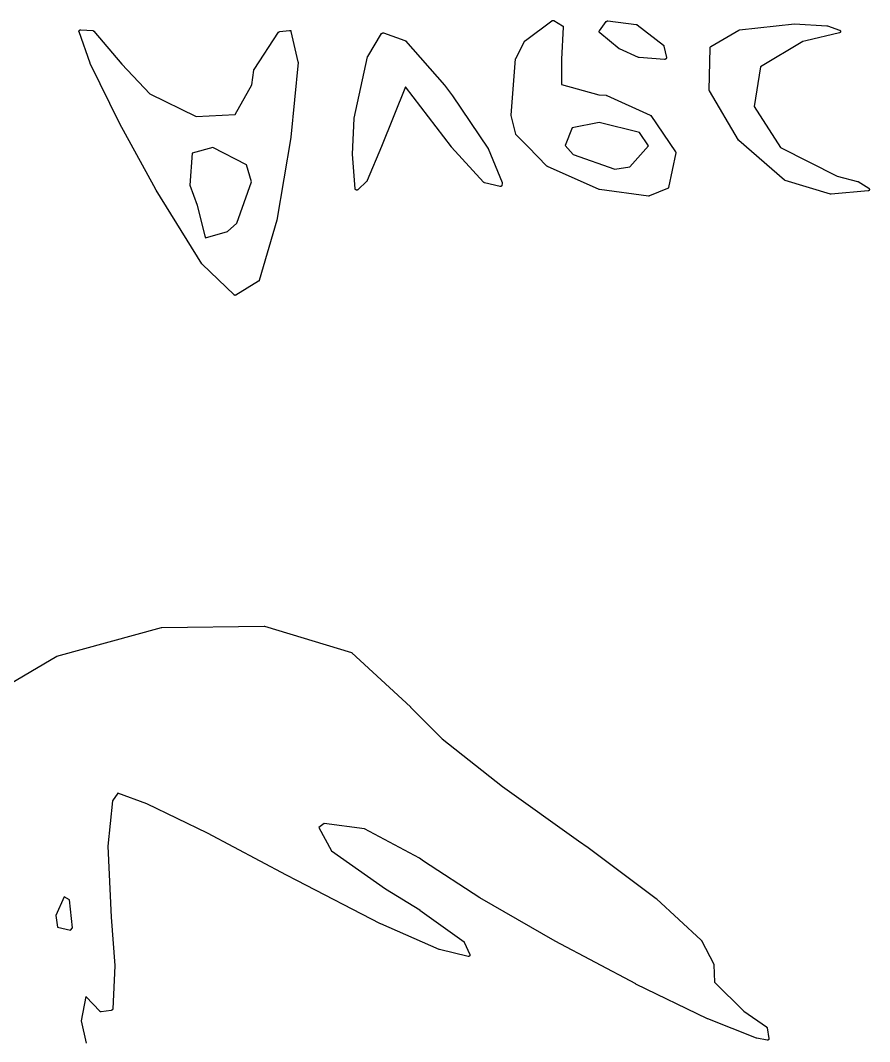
# Model space of a CAD drawing. Extents: x 133.5 to 163.5, y -124.9 to -84.2.
# Drawn here: x 141.949 to 144.845, y -87.862 to -84.379 of the extents above; entities that cross this region are included whole.
import ezdxf

# ---------------------------------------------------------------- set-up
doc = ezdxf.new("R2010")
doc.units = 0
doc.header["$MEASUREMENT"] = 0
doc.layers.add('BLACK', color=7, linetype='CONTINUOUS')

msp = doc.modelspace()

# ---------------------------------------------------------------- linework, layer by layer
at = {"layer": 'BLACK', "linetype": 'CONTINUOUS'}
for p, q in [((143.672, -84.447), (143.762, -84.3797)), ((143.762, -84.3796), (143.763, -84.3794)), ((143.762, -84.3797), (143.762, -84.3796)), ((143.762, -84.3797), (143.762, -84.3797)), ((143.762, -84.3797), (143.762, -84.3797)), ((143.763, -84.379), (143.764, -84.3788)), ((143.763, -84.3791), (143.763, -84.379)), ((143.763, -84.3792), (143.763, -84.3791)), ((143.763, -84.3791), (143.763, -84.3791)), ((143.763, -84.3794), (143.763, -84.3792)), ((143.764, -84.3788), (143.764, -84.3787)), ((143.764, -84.3787), (143.765, -84.3787)), ((143.764, -84.3788), (143.764, -84.3788)), ((143.764, -84.3788), (143.764, -84.3788)), ((143.765, -84.3787), (143.765, -84.3787)), ((143.765, -84.3787), (143.765, -84.3787)), ((143.765, -84.3787), (143.765, -84.3787)), ((143.765, -84.3787), (143.766, -84.3787)), ((143.766, -84.3787), (143.766, -84.3787)), ((143.766, -84.3787), (143.766, -84.3787)), ((143.766, -84.3787), (143.766, -84.3788)), ((143.766, -84.3788), (143.767, -84.3789)), ((143.767, -84.3789), (143.767, -84.379)), ((143.767, -84.379), (143.767, -84.379)), ((143.767, -84.379), (143.767, -84.3792)), ((143.767, -84.3792), (143.768, -84.3794)), ((143.768, -84.3794), (143.798, -84.3971)), ((143.8, -84.4017), (143.794, -84.5108)), ((143.798, -84.3971), (143.798, -84.3972)), ((143.798, -84.3972), (143.798, -84.3973)), ((143.798, -84.3973), (143.798, -84.3974)), ((143.798, -84.3974), (143.799, -84.3976)), ((143.799, -84.3976), (143.799, -84.3977)), ((143.799, -84.3977), (143.799, -84.3979)), ((143.799, -84.3979), (143.799, -84.3981)), ((143.799, -84.3981), (143.799, -84.3983)), ((143.799, -84.3983), (143.799, -84.3985)), ((143.799, -84.3985), (143.8, -84.3987)), ((143.8, -84.3987), (143.8, -84.3989)), ((143.8, -84.3989), (143.8, -84.3991)), ((143.8, -84.3991), (143.8, -84.3993)), ((143.8, -84.3993), (143.8, -84.3996)), ((143.8, -84.3996), (143.8, -84.3998)), ((143.8, -84.3998), (143.8, -84.4)), ((143.8, -84.4), (143.8, -84.4002)), ((143.8, -84.4002), (143.8, -84.4005)), ((143.8, -84.4005), (143.8, -84.4007)), ((143.8, -84.4007), (143.8, -84.401)), ((143.8, -84.401), (143.8, -84.4012)), ((143.8, -84.4012), (143.8, -84.4015)), ((143.8, -84.4015), (143.8, -84.4017)), ((143.924, -84.414), (143.947, -84.3824)), ((143.947, -84.3824), (143.948, -84.3822)), ((143.947, -84.3824), (143.947, -84.3824)), ((143.948, -84.3815), (143.949, -84.3813)), ((143.948, -84.3816), (143.948, -84.3815)), ((143.948, -84.3819), (143.948, -84.3816)), ((143.948, -84.3816), (143.948, -84.3816)), ((143.948, -84.3821), (143.948, -84.3819)), ((143.948, -84.3822), (143.948, -84.3821)), ((143.949, -84.3809), (143.95, -84.3808)), ((143.949, -84.381), (143.949, -84.3809)), ((143.949, -84.3811), (143.949, -84.381)), ((143.949, -84.3813), (143.949, -84.3811)), ((143.95, -84.3805), (143.951, -84.3804)), ((143.95, -84.3806), (143.95, -84.3805)), ((143.95, -84.3807), (143.95, -84.3806)), ((143.95, -84.3806), (143.95, -84.3806)), ((143.95, -84.3808), (143.95, -84.3807)), ((143.951, -84.3804), (143.951, -84.3804)), ((143.951, -84.3804), (143.951, -84.3804)), ((143.951, -84.3804), (143.951, -84.3804)), ((143.951, -84.3804), (143.952, -84.3804)), ((143.952, -84.3804), (143.952, -84.3804)), ((143.952, -84.3804), (144.049, -84.3922)), ((143.952, -84.3804), (143.952, -84.3804)), ((144.049, -84.3922), (144.049, -84.3922)), ((144.049, -84.3922), (144.05, -84.3923)), ((144.05, -84.3923), (144.05, -84.3924)), ((144.05, -84.3924), (144.05, -84.3924)), ((144.05, -84.3924), (144.05, -84.3924)), ((144.05, -84.3924), (144.05, -84.3926)), ((144.05, -84.3926), (144.051, -84.3927)), ((144.051, -84.3927), (144.051, -84.3928)), ((144.051, -84.3928), (144.051, -84.3929)), ((144.051, -84.3929), (144.051, -84.393)), ((144.051, -84.393), (144.052, -84.3932)), ((144.052, -84.3932), (144.142, -84.4634)), ((144.401, -84.4112), (144.589, -84.3902)), ((144.589, -84.3902), (144.589, -84.3902)), ((144.589, -84.3902), (144.589, -84.3902)), ((144.589, -84.3902), (144.589, -84.3902)), ((144.589, -84.3902), (144.699, -84.3972)), ((144.699, -84.3972), (144.7, -84.3972)), ((144.7, -84.3972), (144.7, -84.3972)), ((144.7, -84.3972), (144.7, -84.3972)), ((144.7, -84.3972), (144.7, -84.3973)), ((144.7, -84.3973), (144.701, -84.3973)), ((144.701, -84.3973), (144.701, -84.3974)), ((144.701, -84.3974), (144.701, -84.3974)), ((144.701, -84.3974), (144.743, -84.4117)), ((142.149, -84.4153), (142.15, -84.4144)), ((142.149, -84.4163), (142.149, -84.4153)), ((142.15, -84.4173), (142.149, -84.4163)), ((142.15, -84.4126), (142.151, -84.4119)), ((142.15, -84.4135), (142.15, -84.4126)), ((142.15, -84.4136), (142.15, -84.4135)), ((142.15, -84.4144), (142.15, -84.4136)), ((142.187, -84.5247), (142.15, -84.4173)), ((142.15, -84.4173), (142.15, -84.4173)), ((142.151, -84.4119), (142.152, -84.4114)), ((142.152, -84.4114), (142.153, -84.411)), ((142.153, -84.411), (142.154, -84.4107)), ((142.154, -84.4107), (142.155, -84.4107)), ((142.155, -84.4107), (142.196, -84.4135)), ((142.196, -84.4135), (142.196, -84.4135)), ((142.196, -84.4135), (142.196, -84.4135)), ((142.196, -84.4135), (142.196, -84.4135)), ((142.196, -84.4135), (142.197, -84.4135)), ((142.197, -84.4135), (142.197, -84.4136)), ((142.197, -84.4136), (142.197, -84.4136)), ((142.197, -84.4136), (142.197, -84.4136)), ((142.197, -84.4136), (142.198, -84.4138)), ((142.198, -84.4138), (142.198, -84.414)), ((142.198, -84.414), (142.198, -84.414)), ((142.198, -84.414), (142.198, -84.414)), ((142.198, -84.414), (142.198, -84.4142)), ((142.198, -84.4142), (142.199, -84.4145)), ((142.199, -84.4145), (142.199, -84.4145)), ((142.199, -84.4145), (142.199, -84.4145)), ((142.199, -84.4145), (142.199, -84.4149)), ((142.199, -84.4149), (142.2, -84.4152)), ((142.2, -84.4152), (142.2, -84.4152)), ((142.2, -84.4152), (142.2, -84.4152)), ((142.2, -84.4152), (142.295, -84.5285)), ((142.746, -84.5459), (142.83, -84.4192)), ((142.83, -84.4183), (142.831, -84.4182)), ((142.83, -84.4184), (142.83, -84.4183)), ((142.83, -84.4186), (142.83, -84.4184)), ((142.83, -84.4189), (142.83, -84.4186)), ((142.83, -84.419), (142.83, -84.4189)), ((142.83, -84.4191), (142.83, -84.419)), ((142.83, -84.4192), (142.83, -84.4191)), ((142.831, -84.4176), (142.832, -84.4175)), ((142.831, -84.4177), (142.831, -84.4176)), ((142.831, -84.4178), (142.831, -84.4177)), ((142.831, -84.418), (142.831, -84.4178)), ((142.831, -84.4182), (142.831, -84.418)), ((142.832, -84.4172), (142.833, -84.4171)), ((142.832, -84.4173), (142.832, -84.4172)), ((142.832, -84.4175), (142.832, -84.4173)), ((142.832, -84.4173), (142.832, -84.4173)), ((142.833, -84.417), (142.867, -84.4127)), ((142.833, -84.4171), (142.833, -84.417)), ((142.833, -84.417), (142.833, -84.417)), ((142.833, -84.417), (142.833, -84.417)), ((142.867, -84.4127), (142.867, -84.4127)), ((142.867, -84.4127), (142.867, -84.4127)), ((142.867, -84.4127), (142.868, -84.4127)), ((142.868, -84.4127), (142.868, -84.4127)), ((142.868, -84.4127), (142.868, -84.4127)), ((142.868, -84.4127), (142.868, -84.4127)), ((142.868, -84.4127), (142.869, -84.4127)), ((142.869, -84.4127), (142.869, -84.4128)), ((142.869, -84.4128), (142.869, -84.4128)), ((142.869, -84.4128), (142.869, -84.4129)), ((142.869, -84.4129), (142.869, -84.413)), ((142.869, -84.413), (142.87, -84.4131)), ((142.87, -84.4131), (142.87, -84.4132)), ((142.87, -84.4132), (142.87, -84.4133)), ((142.87, -84.4133), (142.87, -84.4134)), ((142.87, -84.4134), (142.871, -84.4136)), ((142.871, -84.4136), (142.871, -84.4137)), ((142.871, -84.4137), (142.871, -84.4139)), ((142.871, -84.4139), (142.871, -84.4141)), ((142.871, -84.4141), (142.871, -84.4142)), ((142.871, -84.4142), (142.871, -84.4144)), ((142.871, -84.4144), (142.872, -84.4146)), ((142.872, -84.4146), (142.872, -84.4148)), ((142.872, -84.4148), (142.872, -84.415)), ((142.872, -84.415), (142.872, -84.4152)), ((142.872, -84.4152), (142.872, -84.4154)), ((142.872, -84.4154), (142.872, -84.4156)), ((142.872, -84.4156), (142.872, -84.4159)), ((142.872, -84.4159), (142.872, -84.4161)), ((142.872, -84.4161), (142.872, -84.4163)), ((142.872, -84.4163), (142.872, -84.4166)), ((142.872, -84.4166), (142.895, -84.5201)), ((143.134, -84.5016), (143.181, -84.4238)), ((143.181, -84.4233), (143.182, -84.423)), ((143.181, -84.4237), (143.181, -84.4233)), ((143.181, -84.4238), (143.181, -84.4237)), ((143.182, -84.4223), (143.183, -84.4221)), ((143.182, -84.4224), (143.182, -84.4223)), ((143.182, -84.4223), (143.182, -84.4223)), ((143.182, -84.4226), (143.182, -84.4224)), ((143.182, -84.4229), (143.182, -84.4226)), ((143.182, -84.423), (143.182, -84.4229)), ((143.182, -84.423), (143.182, -84.423)), ((143.183, -84.4218), (143.184, -84.4217)), ((143.183, -84.4221), (143.183, -84.4218)), ((143.183, -84.4218), (143.183, -84.4218)), ((143.183, -84.4218), (143.183, -84.4218)), ((143.184, -84.4215), (143.185, -84.4214)), ((143.184, -84.4217), (143.184, -84.4215)), ((143.184, -84.4215), (143.184, -84.4215)), ((143.184, -84.4215), (143.184, -84.4215)), ((143.185, -84.4214), (143.185, -84.4214)), ((143.185, -84.4214), (143.185, -84.4214)), ((143.185, -84.4214), (143.185, -84.4214)), ((143.185, -84.4214), (143.186, -84.4214)), ((143.186, -84.4214), (143.186, -84.4214)), ((143.186, -84.4214), (143.186, -84.4214)), ((143.186, -84.4214), (143.186, -84.4214)), ((143.186, -84.4214), (143.186, -84.4215)), ((143.186, -84.4215), (143.187, -84.4216)), ((143.187, -84.4216), (143.26, -84.4473)), ((143.923, -84.4148), (143.924, -84.4147)), ((143.923, -84.4151), (143.923, -84.4148)), ((143.923, -84.4155), (143.923, -84.4151)), ((143.923, -84.4156), (143.923, -84.4155)), ((143.923, -84.4157), (143.923, -84.4156)), ((143.923, -84.4161), (143.923, -84.4157)), ((143.923, -84.4164), (143.923, -84.4161)), ((143.923, -84.4165), (143.923, -84.4164)), ((143.923, -84.4167), (143.923, -84.4165)), ((143.923, -84.417), (143.923, -84.4167)), ((143.923, -84.4174), (143.923, -84.417)), ((143.923, -84.4175), (143.923, -84.4174)), ((143.923, -84.4177), (143.923, -84.4175)), ((143.923, -84.418), (143.923, -84.4177)), ((143.923, -84.4183), (143.923, -84.418)), ((143.923, -84.4185), (143.923, -84.4183)), ((143.923, -84.4186), (143.923, -84.4185)), ((143.923, -84.4189), (143.923, -84.4186)), ((143.924, -84.4192), (143.923, -84.4189)), ((143.924, -84.4143), (143.924, -84.414)), ((143.924, -84.4146), (143.924, -84.4143)), ((143.924, -84.4147), (143.924, -84.4146)), ((143.924, -84.4194), (143.924, -84.4192)), ((143.924, -84.4195), (143.924, -84.4194)), ((143.924, -84.4198), (143.924, -84.4195)), ((143.924, -84.4201), (143.924, -84.4198)), ((143.924, -84.4202), (143.924, -84.4201)), ((143.924, -84.4203), (143.924, -84.4202)), ((143.925, -84.4205), (143.924, -84.4203)), ((143.925, -84.4208), (143.925, -84.4205)), ((143.991, -84.4752), (143.925, -84.4208)), ((143.925, -84.4208), (143.925, -84.4208)), ((144.304, -84.4678), (144.399, -84.4119)), ((144.399, -84.4116), (144.4, -84.4114)), ((144.399, -84.4118), (144.399, -84.4116)), ((144.399, -84.4119), (144.399, -84.4118)), ((144.399, -84.4118), (144.399, -84.4118)), ((144.399, -84.4118), (144.399, -84.4118)), ((144.4, -84.4113), (144.401, -84.4112)), ((144.4, -84.4114), (144.4, -84.4113)), ((144.4, -84.4114), (144.4, -84.4114)), ((144.4, -84.4114), (144.4, -84.4114)), ((144.401, -84.4112), (144.401, -84.4112)), ((144.401, -84.4112), (144.401, -84.4112)), ((144.742, -84.4213), (144.628, -84.4483)), ((144.743, -84.4211), (144.742, -84.4213)), ((144.742, -84.4213), (144.742, -84.4213)), ((144.742, -84.4213), (144.742, -84.4213)), ((144.743, -84.4117), (144.743, -84.4117)), ((144.743, -84.4117), (144.743, -84.4117)), ((144.743, -84.4117), (144.743, -84.4118)), ((144.743, -84.4118), (144.743, -84.412)), ((144.743, -84.412), (144.744, -84.4121)), ((144.744, -84.4207), (144.743, -84.4209)), ((144.743, -84.4209), (144.743, -84.4209)), ((144.743, -84.4209), (144.743, -84.421)), ((144.743, -84.421), (144.743, -84.4211)), ((144.744, -84.4121), (144.744, -84.4122)), ((144.744, -84.4122), (144.744, -84.4122)), ((144.744, -84.4122), (144.744, -84.4125)), ((144.744, -84.4125), (144.745, -84.4127)), ((144.745, -84.4198), (144.744, -84.4201)), ((144.744, -84.4201), (144.744, -84.4204)), ((144.744, -84.4204), (144.744, -84.4204)), ((144.744, -84.4204), (144.744, -84.4205)), ((144.744, -84.4205), (144.744, -84.4207)), ((144.745, -84.4127), (144.745, -84.4128)), ((144.745, -84.4128), (144.745, -84.4128)), ((144.745, -84.4128), (144.745, -84.4131)), ((144.745, -84.4131), (144.745, -84.4134)), ((144.745, -84.4134), (144.745, -84.4135)), ((144.745, -84.4135), (144.745, -84.4135)), ((144.745, -84.4135), (144.745, -84.4139)), ((144.745, -84.4139), (144.746, -84.4143)), ((144.746, -84.4186), (144.745, -84.419)), ((144.745, -84.419), (144.745, -84.419)), ((144.745, -84.419), (144.745, -84.4191)), ((144.745, -84.4191), (144.745, -84.4194)), ((144.745, -84.4194), (144.745, -84.4197)), ((144.745, -84.4197), (144.745, -84.4198)), ((144.745, -84.4198), (144.745, -84.4198)), ((144.746, -84.4143), (144.746, -84.4143)), ((144.746, -84.4143), (144.746, -84.4144)), ((144.746, -84.4144), (144.746, -84.4148)), ((144.746, -84.4148), (144.746, -84.4152)), ((144.746, -84.4152), (144.746, -84.4153)), ((144.746, -84.4153), (144.746, -84.4153)), ((144.746, -84.4153), (144.746, -84.4157)), ((144.746, -84.4157), (144.746, -84.4161)), ((144.746, -84.4161), (144.746, -84.4162)), ((144.746, -84.4162), (144.746, -84.4163)), ((144.746, -84.4163), (144.746, -84.4167)), ((144.746, -84.4167), (144.746, -84.4171)), ((144.746, -84.4171), (144.746, -84.4172)), ((144.746, -84.4172), (144.746, -84.4173)), ((144.746, -84.4173), (144.746, -84.4177)), ((144.746, -84.4177), (144.746, -84.4181)), ((144.746, -84.4181), (144.746, -84.4181)), ((144.746, -84.4181), (144.746, -84.4182)), ((144.746, -84.4182), (144.746, -84.4186)), ((143.26, -84.4473), (143.26, -84.4474)), ((143.26, -84.4474), (143.261, -84.4475)), ((143.261, -84.4475), (143.261, -84.4476)), ((143.261, -84.4476), (143.261, -84.4477)), ((143.261, -84.4477), (143.261, -84.4478)), ((143.261, -84.4478), (143.261, -84.448)), ((143.261, -84.448), (143.262, -84.4481)), ((143.262, -84.4481), (143.262, -84.4482)), ((143.262, -84.4482), (143.262, -84.4484)), ((143.262, -84.4484), (143.262, -84.4486)), ((143.262, -84.4486), (143.262, -84.4488)), ((143.262, -84.4488), (143.395, -84.5998)), ((143.639, -84.5083), (143.67, -84.4486)), ((143.67, -84.4486), (143.671, -84.4486)), ((143.671, -84.4474), (143.672, -84.4471)), ((143.671, -84.4476), (143.671, -84.4474)), ((143.671, -84.4477), (143.671, -84.4476)), ((143.671, -84.4478), (143.671, -84.4477)), ((143.671, -84.4481), (143.671, -84.4478)), ((143.671, -84.4484), (143.671, -84.4481)), ((143.671, -84.4485), (143.671, -84.4484)), ((143.671, -84.4486), (143.671, -84.4485)), ((143.672, -84.4471), (143.672, -84.447)), ((143.672, -84.447), (143.672, -84.447)), ((143.991, -84.4753), (143.991, -84.4752)), ((143.992, -84.4755), (143.991, -84.4753)), ((143.991, -84.4753), (143.991, -84.4753)), ((143.992, -84.4757), (143.992, -84.4755)), ((143.992, -84.4758), (143.992, -84.4757)), ((143.992, -84.4759), (143.992, -84.4758)), ((143.992, -84.4758), (143.992, -84.4758)), ((144.057, -84.5052), (143.992, -84.4759)), ((144.142, -84.4634), (144.142, -84.4635)), ((144.142, -84.4635), (144.142, -84.4637)), ((144.142, -84.4637), (144.143, -84.4638)), ((144.143, -84.4638), (144.143, -84.464)), ((144.143, -84.464), (144.143, -84.4641)), ((144.143, -84.4641), (144.143, -84.4644)), ((144.143, -84.4644), (144.143, -84.4646)), ((144.143, -84.4646), (144.143, -84.4648)), ((144.143, -84.4648), (144.143, -84.4649)), ((144.143, -84.4649), (144.144, -84.4652)), ((144.144, -84.4652), (144.144, -84.4655)), ((144.144, -84.4655), (144.144, -84.4656)), ((144.144, -84.4656), (144.144, -84.4658)), ((144.144, -84.4658), (144.144, -84.4661)), ((144.144, -84.4661), (144.144, -84.4664)), ((144.144, -84.4664), (144.152, -84.5056)), ((144.298, -84.6162), (144.302, -84.4719)), ((144.302, -84.4695), (144.303, -84.4691)), ((144.302, -84.4699), (144.302, -84.4695)), ((144.302, -84.47), (144.302, -84.4699)), ((144.302, -84.4699), (144.302, -84.4699)), ((144.302, -84.4704), (144.302, -84.47)), ((144.302, -84.4708), (144.302, -84.4704)), ((144.302, -84.4709), (144.302, -84.4708)), ((144.302, -84.4708), (144.302, -84.4708)), ((144.302, -84.4714), (144.302, -84.4709)), ((144.302, -84.4718), (144.302, -84.4714)), ((144.302, -84.4719), (144.302, -84.4718)), ((144.302, -84.4718), (144.302, -84.4718)), ((144.302, -84.4719), (144.302, -84.4719)), ((144.303, -84.4683), (144.304, -84.4681)), ((144.303, -84.4684), (144.303, -84.4683)), ((144.303, -84.4687), (144.303, -84.4684)), ((144.303, -84.4684), (144.303, -84.4684)), ((144.303, -84.469), (144.303, -84.4687)), ((144.303, -84.4691), (144.303, -84.469)), ((144.303, -84.4691), (144.303, -84.4691)), ((144.304, -84.4681), (144.304, -84.4678)), ((144.304, -84.4678), (144.304, -84.4678)), ((144.304, -84.4678), (144.304, -84.4678)), ((144.618, -84.4502), (144.473, -84.5369)), ((144.628, -84.4483), (144.618, -84.4502)), ((144.628, -84.4483), (144.628, -84.4483)), ((144.628, -84.4483), (144.628, -84.4483)), ((144.628, -84.4483), (144.628, -84.4483)), ((143.088, -84.7127), (143.133, -84.5031)), ((143.133, -84.5018), (143.134, -84.5016)), ((143.133, -84.5021), (143.133, -84.5018)), ((143.133, -84.5023), (143.133, -84.5021)), ((143.133, -84.5025), (143.133, -84.5023)), ((143.133, -84.5027), (143.133, -84.5025)), ((143.133, -84.5031), (143.133, -84.5027)), ((143.133, -84.5031), (143.133, -84.5031)), ((143.623, -84.7014), (143.638, -84.5103)), ((143.638, -84.5102), (143.639, -84.5092)), ((143.638, -84.5103), (143.638, -84.5102)), ((143.639, -84.5092), (143.639, -84.5083)), ((143.639, -84.5083), (143.639, -84.5083)), ((143.794, -84.5108), (143.795, -84.5974)), ((144.058, -84.5053), (144.057, -84.5052)), ((144.058, -84.5054), (144.058, -84.5053)), ((144.058, -84.5055), (144.058, -84.5054)), ((144.059, -84.5056), (144.058, -84.5055)), ((144.058, -84.5055), (144.058, -84.5055)), ((144.146, -84.5115), (144.059, -84.5056)), ((144.059, -84.5056), (144.059, -84.5056)), ((144.059, -84.5056), (144.059, -84.5056)), ((144.147, -84.5115), (144.146, -84.5115)), ((144.148, -84.5115), (144.147, -84.5115)), ((144.147, -84.5115), (144.147, -84.5115)), ((144.147, -84.5115), (144.147, -84.5116)), ((144.147, -84.5116), (144.147, -84.5115)), ((144.149, -84.5112), (144.148, -84.5113)), ((144.148, -84.5113), (144.148, -84.5114)), ((144.148, -84.5114), (144.148, -84.5115)), ((144.148, -84.5115), (144.148, -84.5115)), ((144.15, -84.5107), (144.149, -84.5108)), ((144.149, -84.5108), (144.149, -84.5109)), ((144.149, -84.5109), (144.149, -84.511)), ((144.149, -84.511), (144.149, -84.5112)), ((144.149, -84.5112), (144.149, -84.5112)), ((144.151, -84.5099), (144.15, -84.5101)), ((144.15, -84.5101), (144.15, -84.5102)), ((144.15, -84.5102), (144.15, -84.5103)), ((144.15, -84.5103), (144.15, -84.5105)), ((144.15, -84.5105), (144.15, -84.5107)), ((144.152, -84.5079), (144.151, -84.5082)), ((144.151, -84.5082), (144.151, -84.5085)), ((144.151, -84.5085), (144.151, -84.5087)), ((144.151, -84.5087), (144.151, -84.5088)), ((144.151, -84.5088), (144.151, -84.5091)), ((144.151, -84.5091), (144.151, -84.5094)), ((144.151, -84.5094), (144.151, -84.5095)), ((144.151, -84.5095), (144.151, -84.5096)), ((144.151, -84.5096), (144.151, -84.5099)), ((144.152, -84.5056), (144.152, -84.5057)), ((144.152, -84.5057), (144.152, -84.5058)), ((144.152, -84.5058), (144.152, -84.506)), ((144.152, -84.506), (144.152, -84.5063)), ((144.152, -84.5063), (144.152, -84.5066)), ((144.152, -84.5066), (144.152, -84.5068)), ((144.152, -84.5068), (144.152, -84.5069)), ((144.152, -84.5069), (144.152, -84.5073)), ((144.152, -84.5073), (144.152, -84.5076)), ((144.152, -84.5076), (144.152, -84.5077)), ((144.152, -84.5077), (144.152, -84.5079)), ((142.187, -84.525), (142.187, -84.5247)), ((142.187, -84.5252), (142.187, -84.525)), ((142.187, -84.5253), (142.187, -84.5252)), ((142.288, -84.731), (142.187, -84.5253)), ((142.295, -84.5285), (142.391, -84.6286)), ((142.738, -84.5987), (142.745, -84.5479)), ((142.745, -84.5464), (142.746, -84.546)), ((142.745, -84.5467), (142.745, -84.5464)), ((142.745, -84.5468), (142.745, -84.5467)), ((142.745, -84.5469), (142.745, -84.5468)), ((142.745, -84.5473), (142.745, -84.5469)), ((142.745, -84.5477), (142.745, -84.5473)), ((142.745, -84.5478), (142.745, -84.5477)), ((142.745, -84.5479), (142.745, -84.5478)), ((142.745, -84.5479), (142.745, -84.5479)), ((142.746, -84.546), (142.746, -84.5459)), ((142.746, -84.546), (142.746, -84.546)), ((142.896, -84.5217), (142.871, -84.7773)), ((142.895, -84.5201), (142.895, -84.5202)), ((142.895, -84.5202), (142.895, -84.5204)), ((142.895, -84.5204), (142.896, -84.5207)), ((142.896, -84.5207), (142.896, -84.5209)), ((142.896, -84.5209), (142.896, -84.5211)), ((142.896, -84.5211), (142.896, -84.5214)), ((142.896, -84.5214), (142.896, -84.5217)), ((144.473, -84.5369), (144.451, -84.6719)), ((142.682, -84.6992), (142.738, -84.5987)), ((143.262, -84.6058), (143.181, -84.8091)), ((143.419, -84.8103), (143.262, -84.6058)), ((143.395, -84.5998), (143.395, -84.5998)), ((143.395, -84.5998), (143.395, -84.5999)), ((143.395, -84.5999), (143.395, -84.6)), ((143.395, -84.6), (143.423, -84.6357)), ((143.795, -84.5974), (143.922, -84.6327)), ((144.298, -84.6166), (144.298, -84.6162)), ((144.298, -84.617), (144.298, -84.6166)), ((144.298, -84.6171), (144.298, -84.617)), ((144.298, -84.6172), (144.298, -84.6171)), ((144.298, -84.6176), (144.298, -84.6172)), ((144.299, -84.6179), (144.298, -84.6176)), ((144.299, -84.618), (144.299, -84.6179)), ((144.299, -84.6181), (144.299, -84.618)), ((144.299, -84.6185), (144.299, -84.6181)), ((144.299, -84.6188), (144.299, -84.6185)), ((144.299, -84.6189), (144.299, -84.6188)), ((144.398, -84.7869), (144.299, -84.6189)), ((142.391, -84.6286), (142.549, -84.707)), ((143.423, -84.6357), (143.423, -84.6358)), ((143.423, -84.6358), (143.423, -84.6359)), ((143.423, -84.6359), (143.423, -84.636)), ((143.423, -84.636), (143.543, -84.8145)), ((143.922, -84.6327), (143.947, -84.6341)), ((143.947, -84.6341), (143.947, -84.6341)), ((143.947, -84.6341), (143.947, -84.6342)), ((143.947, -84.6342), (143.948, -84.6342)), ((143.948, -84.6342), (143.948, -84.6342)), ((143.948, -84.6342), (143.948, -84.6342)), ((143.948, -84.6342), (143.948, -84.6344)), ((143.948, -84.6344), (143.949, -84.6345)), ((143.949, -84.6345), (144.097, -84.7016)), ((144.451, -84.6719), (144.541, -84.8119)), ((142.549, -84.707), (142.682, -84.6992)), ((143.082, -84.8348), (143.088, -84.7135)), ((143.088, -84.713), (143.088, -84.7127)), ((143.088, -84.7134), (143.088, -84.713)), ((143.088, -84.7135), (143.088, -84.7134)), ((143.623, -84.7017), (143.623, -84.7014)), ((143.623, -84.702), (143.623, -84.7017)), ((143.623, -84.7022), (143.623, -84.702)), ((143.623, -84.7024), (143.623, -84.7022)), ((143.623, -84.7027), (143.623, -84.7024)), ((143.623, -84.703), (143.623, -84.7027)), ((143.639, -84.7666), (143.623, -84.703)), ((143.623, -84.703), (143.623, -84.703)), ((144.097, -84.7016), (144.097, -84.7016)), ((144.097, -84.7016), (144.097, -84.7018)), ((144.097, -84.7018), (144.097, -84.702)), ((144.097, -84.702), (144.097, -84.7021)), ((144.097, -84.7021), (144.097, -84.7021)), ((144.097, -84.7021), (144.098, -84.7024)), ((144.098, -84.7024), (144.098, -84.7026)), ((144.098, -84.7026), (144.098, -84.7027)), ((144.098, -84.7027), (144.098, -84.7028)), ((144.098, -84.7028), (144.098, -84.7031)), ((144.098, -84.7031), (144.099, -84.7033)), ((144.099, -84.7033), (144.183, -84.8268)), ((142.288, -84.7311), (142.288, -84.731)), ((142.288, -84.7312), (142.288, -84.7311)), ((142.404, -84.9433), (142.288, -84.7312)), ((142.288, -84.7312), (142.288, -84.7312)), ((143.831, -84.7448), (143.807, -84.8059)), ((143.923, -84.7274), (143.831, -84.7448)), ((144.06, -84.7613), (143.923, -84.7274)), ((142.871, -84.7776), (142.824, -85.0599)), ((142.871, -84.7773), (142.871, -84.7773)), ((142.871, -84.7773), (142.871, -84.7775)), ((142.871, -84.7775), (142.871, -84.7776)), ((143.639, -84.7669), (143.639, -84.7666)), ((143.639, -84.7672), (143.639, -84.7669)), ((143.639, -84.7674), (143.639, -84.7672)), ((143.639, -84.7675), (143.639, -84.7674)), ((143.639, -84.7678), (143.639, -84.7675)), ((143.639, -84.7681), (143.639, -84.7678)), ((143.64, -84.7682), (143.639, -84.7681)), ((143.64, -84.7684), (143.64, -84.7682)), ((143.64, -84.7686), (143.64, -84.7684)), ((143.64, -84.7689), (143.64, -84.7686)), ((143.681, -84.8105), (143.64, -84.7689)), ((143.64, -84.7689), (143.64, -84.7689)), ((144.091, -84.8066), (144.06, -84.7613)), ((144.398, -84.7872), (144.398, -84.7869)), ((144.399, -84.7874), (144.398, -84.7872)), ((144.399, -84.7876), (144.399, -84.7874)), ((144.399, -84.7877), (144.399, -84.7876)), ((144.399, -84.7879), (144.399, -84.7877)), ((144.399, -84.7881), (144.399, -84.7879)), ((144.399, -84.7882), (144.399, -84.7881)), ((144.555, -84.9235), (144.399, -84.7882)), ((142.606, -84.8123), (142.535, -84.8316)), ((142.72, -84.8719), (142.606, -84.8123)), ((143.181, -84.8092), (143.132, -84.9252)), ((143.181, -84.8091), (143.181, -84.8092)), ((143.181, -84.8092), (143.181, -84.8092)), ((143.181, -84.8092), (143.181, -84.8092)), ((143.419, -84.8104), (143.419, -84.8103)), ((143.419, -84.8106), (143.419, -84.8104)), ((143.529, -84.931), (143.419, -84.8106)), ((143.419, -84.8106), (143.419, -84.8106)), ((143.543, -84.8145), (143.543, -84.8146)), ((143.543, -84.8146), (143.544, -84.815)), ((143.544, -84.815), (143.544, -84.8154)), ((143.544, -84.8154), (143.592, -84.9321)), ((143.745, -84.8758), (143.681, -84.8105)), ((143.681, -84.8105), (143.681, -84.8105)), ((143.807, -84.8059), (143.834, -84.8358)), ((144.027, -84.8783), (144.091, -84.8066)), ((144.183, -84.8268), (144.183, -84.8268)), ((144.183, -84.8268), (144.183, -84.8268)), ((144.183, -84.8268), (144.183, -84.8269)), ((144.183, -84.8269), (144.183, -84.8272)), ((144.183, -84.8272), (144.184, -84.8277)), ((144.184, -84.8277), (144.184, -84.8277)), ((144.184, -84.8277), (144.184, -84.8277)), ((144.184, -84.8277), (144.184, -84.8282)), ((144.541, -84.8119), (144.734, -84.9097)), ((142.535, -84.8316), (142.527, -84.9402)), ((143.082, -84.8351), (143.082, -84.8348)), ((143.082, -84.8354), (143.082, -84.8351)), ((143.082, -84.8355), (143.082, -84.8354)), ((143.091, -84.9532), (143.082, -84.8355)), ((143.834, -84.8358), (143.976, -84.8865)), ((144.184, -84.8306), (144.159, -84.9489)), ((144.184, -84.8282), (144.184, -84.8286)), ((144.184, -84.8286), (144.184, -84.8286)), ((144.184, -84.8286), (144.184, -84.8287)), ((144.184, -84.8287), (144.184, -84.8291)), ((144.184, -84.8291), (144.184, -84.8296)), ((144.184, -84.8296), (144.184, -84.8296)), ((144.184, -84.8296), (144.184, -84.8296)), ((144.184, -84.8296), (144.184, -84.8301)), ((144.184, -84.8301), (144.184, -84.8306)), ((144.184, -84.8306), (144.184, -84.8306)), ((144.184, -84.8306), (144.184, -84.8306)), ((142.737, -84.9289), (142.72, -84.8719)), ((143.745, -84.8761), (143.745, -84.8758)), ((143.746, -84.8764), (143.745, -84.8761)), ((143.746, -84.8766), (143.746, -84.8764)), ((143.746, -84.8764), (143.746, -84.8764)), ((143.746, -84.8764), (143.746, -84.8764)), ((143.746, -84.8769), (143.746, -84.8766)), ((143.747, -84.8769), (143.746, -84.8769)), ((143.923, -84.9555), (143.747, -84.8769)), ((143.976, -84.8865), (144.027, -84.8783)), ((142.687, -85.0703), (142.737, -84.9289)), ((143.131, -84.927), (143.1, -84.9565)), ((143.132, -84.9266), (143.131, -84.9269)), ((143.131, -84.9269), (143.131, -84.9269)), ((143.131, -84.9269), (143.131, -84.927)), ((143.132, -84.9252), (143.132, -84.9253)), ((143.132, -84.9253), (143.132, -84.9254)), ((143.132, -84.9254), (143.132, -84.9254)), ((143.132, -84.9254), (143.132, -84.9258)), ((143.132, -84.9258), (143.132, -84.9262)), ((143.132, -84.9262), (143.132, -84.9262)), ((143.132, -84.9262), (143.132, -84.9262)), ((143.132, -84.9262), (143.132, -84.9266)), ((143.53, -84.9313), (143.529, -84.931)), ((143.53, -84.9316), (143.53, -84.9313)), ((143.53, -84.9317), (143.53, -84.9316)), ((143.53, -84.9316), (143.53, -84.9316)), ((143.531, -84.9319), (143.53, -84.9317)), ((143.531, -84.9321), (143.531, -84.9319)), ((143.531, -84.9322), (143.531, -84.9321)), ((143.531, -84.9321), (143.531, -84.9321)), ((143.531, -84.9323), (143.531, -84.9322)), ((143.532, -84.9325), (143.531, -84.9323)), ((143.585, -84.9457), (143.532, -84.9325)), ((143.532, -84.9325), (143.532, -84.9325)), ((143.592, -84.9321), (143.592, -84.9322)), ((143.592, -84.9322), (143.592, -84.9324)), ((143.592, -84.9324), (143.592, -84.9327)), ((144.555, -84.9237), (144.555, -84.9235)), ((144.555, -84.9235), (144.555, -84.9235)), ((144.555, -84.9235), (144.555, -84.9235)), ((144.556, -84.924), (144.555, -84.9237)), ((144.556, -84.9241), (144.556, -84.924)), ((144.556, -84.924), (144.556, -84.924)), ((144.556, -84.9242), (144.556, -84.9241)), ((144.556, -84.9244), (144.556, -84.9242)), ((144.557, -84.9245), (144.556, -84.9244)), ((144.556, -84.9244), (144.556, -84.9244)), ((144.556, -84.9244), (144.556, -84.9244)), ((144.712, -84.9713), (144.557, -84.9245)), ((144.734, -84.9097), (144.804, -84.928)), ((144.804, -84.928), (144.804, -84.928)), ((144.804, -84.928), (144.805, -84.9281)), ((144.805, -84.9281), (144.805, -84.9281)), ((144.805, -84.9281), (144.805, -84.9282)), ((144.805, -84.9282), (144.805, -84.9284)), ((144.805, -84.9284), (144.805, -84.9285)), ((144.805, -84.9285), (144.806, -84.9286)), ((144.806, -84.9286), (144.842, -84.9509)), ((142.412, -84.9575), (142.404, -84.9433)), ((142.404, -84.9433), (142.404, -84.9433)), ((142.404, -84.9433), (142.404, -84.9433)), ((142.412, -84.9576), (142.412, -84.9575)), ((142.412, -84.9577), (142.412, -84.9576)), ((142.568, -85.2092), (142.412, -84.9577)), ((142.412, -84.9577), (142.412, -84.9577)), ((142.527, -84.9402), (142.552, -85.0092)), ((143.091, -84.9534), (143.091, -84.9532)), ((143.091, -84.9536), (143.091, -84.9534)), ((143.091, -84.9539), (143.091, -84.9536)), ((143.091, -84.9542), (143.091, -84.9539)), ((143.091, -84.9544), (143.091, -84.9542)), ((143.091, -84.9545), (143.091, -84.9544)), ((143.092, -84.9548), (143.091, -84.9545)), ((143.092, -84.9551), (143.092, -84.9548)), ((143.092, -84.9553), (143.092, -84.9551)), ((143.092, -84.9554), (143.092, -84.9553)), ((143.092, -84.9557), (143.092, -84.9554)), ((143.092, -84.9559), (143.092, -84.9557)), ((143.092, -84.9561), (143.092, -84.9559)), ((143.092, -84.9562), (143.092, -84.9561)), ((143.093, -84.9564), (143.092, -84.9562)), ((143.093, -84.9566), (143.093, -84.9564)), ((143.093, -84.9567), (143.093, -84.9566)), ((143.093, -84.9569), (143.093, -84.9567)), ((143.093, -84.957), (143.093, -84.9569)), ((143.094, -84.9572), (143.093, -84.957)), ((143.094, -84.9573), (143.094, -84.9572)), ((143.094, -84.9574), (143.094, -84.9573)), ((143.094, -84.9575), (143.094, -84.9574)), ((143.095, -84.9576), (143.094, -84.9575)), ((143.095, -84.9577), (143.095, -84.9576)), ((143.095, -84.9576), (143.095, -84.9576)), ((143.096, -84.9578), (143.095, -84.9577)), ((143.095, -84.9577), (143.095, -84.9577)), ((143.097, -84.9578), (143.096, -84.9578)), ((143.096, -84.9578), (143.096, -84.9578)), ((143.096, -84.9578), (143.096, -84.9578)), ((143.096, -84.9578), (143.096, -84.9578)), ((143.098, -84.9576), (143.097, -84.9577)), ((143.097, -84.9577), (143.097, -84.9578)), ((143.097, -84.9578), (143.097, -84.9578)), ((143.097, -84.9578), (143.097, -84.9578)), ((143.099, -84.9572), (143.098, -84.9573)), ((143.098, -84.9573), (143.098, -84.9574)), ((143.098, -84.9574), (143.098, -84.9575)), ((143.098, -84.9575), (143.098, -84.9576)), ((143.098, -84.9576), (143.098, -84.9576)), ((143.1, -84.9565), (143.099, -84.9566)), ((143.099, -84.9566), (143.099, -84.9568)), ((143.099, -84.9568), (143.099, -84.9569)), ((143.099, -84.9569), (143.099, -84.9571)), ((143.099, -84.9571), (143.099, -84.9572)), ((143.1, -84.9565), (143.1, -84.9565)), ((143.585, -84.9458), (143.585, -84.9457)), ((143.586, -84.9458), (143.585, -84.9458)), ((143.587, -84.9459), (143.586, -84.9458)), ((143.586, -84.9458), (143.586, -84.9459)), ((143.586, -84.9459), (143.586, -84.9458)), ((143.586, -84.9458), (143.586, -84.9458)), ((143.588, -84.9457), (143.587, -84.9457)), ((143.587, -84.9457), (143.587, -84.9458)), ((143.587, -84.9458), (143.587, -84.9458)), ((143.587, -84.9458), (143.587, -84.9459)), ((143.589, -84.9452), (143.588, -84.9453)), ((143.588, -84.9453), (143.588, -84.9455)), ((143.588, -84.9455), (143.588, -84.9456)), ((143.588, -84.9456), (143.588, -84.9456)), ((143.588, -84.9456), (143.588, -84.9457)), ((143.59, -84.9446), (143.589, -84.9447)), ((143.589, -84.9447), (143.589, -84.9448)), ((143.589, -84.9448), (143.589, -84.945)), ((143.589, -84.945), (143.589, -84.9452)), ((143.589, -84.9452), (143.589, -84.9452)), ((143.591, -84.9434), (143.59, -84.9436)), ((143.59, -84.9436), (143.59, -84.9439)), ((143.59, -84.9439), (143.59, -84.944)), ((143.59, -84.944), (143.59, -84.9442)), ((143.59, -84.9442), (143.59, -84.9444)), ((143.59, -84.9444), (143.59, -84.9446)), ((143.592, -84.9346), (143.591, -84.9415)), ((143.591, -84.9415), (143.591, -84.9415)), ((143.591, -84.9415), (143.591, -84.9418)), ((143.591, -84.9418), (143.591, -84.9421)), ((143.591, -84.9421), (143.591, -84.9423)), ((143.591, -84.9423), (143.591, -84.9425)), ((143.591, -84.9425), (143.591, -84.9428)), ((143.591, -84.9428), (143.591, -84.943)), ((143.591, -84.943), (143.591, -84.9432)), ((143.591, -84.9432), (143.591, -84.9434)), ((143.592, -84.9327), (143.592, -84.9329)), ((143.592, -84.9329), (143.592, -84.9331)), ((143.592, -84.9331), (143.592, -84.9334)), ((143.592, -84.9334), (143.592, -84.9336)), ((143.592, -84.9336), (143.592, -84.9338)), ((143.592, -84.9338), (143.592, -84.9341)), ((143.592, -84.9341), (143.592, -84.9343)), ((143.592, -84.9343), (143.592, -84.9346)), ((143.923, -84.9556), (143.923, -84.9555)), ((143.923, -84.9557), (143.923, -84.9556)), ((143.924, -84.9558), (143.923, -84.9557)), ((143.923, -84.9557), (143.923, -84.9557)), ((143.924, -84.9559), (143.924, -84.9558)), ((144.091, -84.9778), (143.924, -84.9559)), ((143.924, -84.9559), (143.924, -84.9559)), ((143.924, -84.9559), (143.924, -84.9559)), ((144.156, -84.9525), (144.094, -84.9775)), ((144.157, -84.952), (144.156, -84.9522)), ((144.156, -84.9522), (144.156, -84.9525)), ((144.156, -84.9525), (144.156, -84.9525)), ((144.156, -84.9525), (144.156, -84.9525)), ((144.158, -84.9514), (144.157, -84.9517)), ((144.157, -84.9517), (144.157, -84.952)), ((144.157, -84.952), (144.157, -84.952)), ((144.157, -84.952), (144.157, -84.952)), ((144.159, -84.9498), (144.158, -84.9502)), ((144.158, -84.9502), (144.158, -84.9506)), ((144.158, -84.9506), (144.158, -84.9507)), ((144.158, -84.9507), (144.158, -84.9507)), ((144.158, -84.9507), (144.158, -84.9511)), ((144.158, -84.9511), (144.158, -84.9514)), ((144.158, -84.9514), (144.158, -84.9514)), ((144.158, -84.9514), (144.158, -84.9514)), ((144.159, -84.9489), (144.159, -84.9489)), ((144.159, -84.9489), (144.159, -84.9494)), ((144.159, -84.9494), (144.159, -84.9498)), ((144.159, -84.9498), (144.159, -84.9498)), ((144.159, -84.9498), (144.159, -84.9498)), ((144.84, -84.9602), (144.714, -84.9715)), ((144.841, -84.9601), (144.84, -84.9602)), ((144.842, -84.9599), (144.841, -84.96)), ((144.841, -84.96), (144.841, -84.96)), ((144.841, -84.96), (144.841, -84.9601)), ((144.841, -84.9601), (144.841, -84.9601)), ((144.842, -84.9509), (144.842, -84.951)), ((144.842, -84.951), (144.843, -84.9512)), ((144.843, -84.9593), (144.842, -84.9594)), ((144.842, -84.9594), (144.842, -84.9597)), ((144.842, -84.9597), (144.842, -84.9597)), ((144.842, -84.9597), (144.842, -84.9598)), ((144.842, -84.9598), (144.842, -84.9599)), ((144.843, -84.9512), (144.843, -84.9514)), ((144.843, -84.9514), (144.843, -84.9515)), ((144.843, -84.9515), (144.843, -84.9516)), ((144.843, -84.9516), (144.843, -84.9519)), ((144.843, -84.9519), (144.844, -84.9521)), ((144.844, -84.9585), (144.843, -84.9586)), ((144.843, -84.9586), (144.843, -84.9589)), ((144.843, -84.9589), (144.843, -84.9591)), ((144.843, -84.9591), (144.843, -84.9592)), ((144.843, -84.9592), (144.843, -84.9593)), ((144.844, -84.9521), (144.844, -84.9522)), ((144.844, -84.9522), (144.844, -84.9523)), ((144.844, -84.9523), (144.844, -84.9526)), ((144.844, -84.9526), (144.844, -84.9529)), ((144.844, -84.9529), (144.844, -84.9531)), ((144.844, -84.9531), (144.844, -84.9532)), ((144.844, -84.9532), (144.844, -84.9535)), ((144.844, -84.9535), (144.845, -84.9539)), ((144.845, -84.9569), (144.844, -84.957)), ((144.844, -84.957), (144.844, -84.9573)), ((144.844, -84.9573), (144.844, -84.9576)), ((144.844, -84.9576), (144.844, -84.9577)), ((144.844, -84.9577), (144.844, -84.9578)), ((144.844, -84.9578), (144.844, -84.9581)), ((144.844, -84.9581), (144.844, -84.9584)), ((144.844, -84.9584), (144.844, -84.9585)), ((144.845, -84.9539), (144.845, -84.954)), ((144.845, -84.954), (144.845, -84.9541)), ((144.845, -84.9541), (144.845, -84.9544)), ((144.845, -84.9544), (144.845, -84.9548)), ((144.845, -84.9548), (144.845, -84.9549)), ((144.845, -84.9549), (144.845, -84.9551)), ((144.845, -84.9551), (144.845, -84.9554)), ((144.845, -84.9554), (144.845, -84.9558)), ((144.845, -84.9558), (144.845, -84.9559)), ((144.845, -84.9559), (144.845, -84.956)), ((144.845, -84.956), (144.845, -84.9564)), ((144.845, -84.9564), (144.845, -84.9567)), ((144.845, -84.9567), (144.845, -84.9569)), ((144.092, -84.9778), (144.091, -84.9778)), ((144.093, -84.9778), (144.092, -84.9778)), ((144.092, -84.9778), (144.092, -84.9778)), ((144.092, -84.9778), (144.092, -84.9778)), ((144.092, -84.9778), (144.092, -84.9778)), ((144.094, -84.9776), (144.093, -84.9776)), ((144.093, -84.9776), (144.093, -84.9777)), ((144.093, -84.9777), (144.093, -84.9777)), ((144.093, -84.9777), (144.093, -84.9778)), ((144.094, -84.9775), (144.094, -84.9775)), ((144.094, -84.9775), (144.094, -84.9776)), ((144.712, -84.9714), (144.712, -84.9713)), ((144.713, -84.9715), (144.712, -84.9714)), ((144.714, -84.9715), (144.713, -84.9715)), ((144.713, -84.9715), (144.713, -84.9715)), ((144.713, -84.9715), (144.713, -84.9715)), ((144.713, -84.9715), (144.713, -84.9715)), ((144.713, -84.9715), (144.713, -84.9715)), ((142.552, -85.0092), (142.552, -85.0092)), ((142.552, -85.0092), (142.552, -85.0094)), ((142.552, -85.0094), (142.552, -85.0096)), ((142.552, -85.0096), (142.578, -85.1135)), ((142.655, -85.0989), (142.687, -85.0703)), ((142.824, -85.0605), (142.763, -85.2659)), ((142.824, -85.0599), (142.824, -85.06)), ((142.824, -85.06), (142.824, -85.0602)), ((142.824, -85.0602), (142.824, -85.0605)), ((142.581, -85.1202), (142.655, -85.0989)), ((142.578, -85.1135), (142.581, -85.1202)), ((142.568, -85.2093), (142.568, -85.2092)), ((142.568, -85.2092), (142.568, -85.2092)), ((142.568, -85.2096), (142.568, -85.2093)), ((142.568, -85.2099), (142.568, -85.2096)), ((142.569, -85.21), (142.568, -85.2099)), ((142.569, -85.2101), (142.569, -85.21)), ((142.678, -85.3153), (142.569, -85.2101)), ((142.569, -85.2101), (142.569, -85.2101)), ((142.761, -85.2688), (142.684, -85.3159)), ((142.762, -85.2686), (142.761, -85.2688)), ((142.763, -85.2676), (142.762, -85.2677)), ((142.762, -85.2677), (142.762, -85.2679)), ((142.762, -85.2679), (142.762, -85.2682)), ((142.762, -85.2682), (142.762, -85.2683)), ((142.762, -85.2683), (142.762, -85.2684)), ((142.762, -85.2684), (142.762, -85.2686)), ((142.763, -85.2659), (142.763, -85.266)), ((142.763, -85.266), (142.763, -85.2663)), ((142.763, -85.2663), (142.763, -85.2666)), ((142.763, -85.2666), (142.763, -85.2667)), ((142.763, -85.2667), (142.763, -85.2669)), ((142.763, -85.2669), (142.763, -85.2672)), ((142.763, -85.2672), (142.763, -85.2675)), ((142.763, -85.2675), (142.763, -85.2676)), ((142.678, -85.3154), (142.678, -85.3153)), ((142.678, -85.3157), (142.678, -85.3154)), ((142.679, -85.3159), (142.678, -85.3157)), ((142.678, -85.3157), (142.678, -85.3157)), ((142.679, -85.316), (142.679, -85.3159)), ((142.679, -85.3162), (142.679, -85.316)), ((142.679, -85.3163), (142.679, -85.3162)), ((142.679, -85.3162), (142.679, -85.3162)), ((142.68, -85.3164), (142.679, -85.3163)), ((142.68, -85.3165), (142.68, -85.3164)), ((142.68, -85.3166), (142.68, -85.3165)), ((142.68, -85.3165), (142.68, -85.3165)), ((142.681, -85.3166), (142.68, -85.3166)), ((142.682, -85.3166), (142.681, -85.3166)), ((142.681, -85.3166), (142.681, -85.3166)), ((142.681, -85.3166), (142.681, -85.3166)), ((142.681, -85.3166), (142.681, -85.3166)), ((142.683, -85.3164), (142.682, -85.3165)), ((142.682, -85.3165), (142.682, -85.3166)), ((142.682, -85.3166), (142.682, -85.3166)), ((142.682, -85.3166), (142.682, -85.3166)), ((142.684, -85.3161), (142.683, -85.3162)), ((142.683, -85.3162), (142.683, -85.3163)), ((142.683, -85.3163), (142.683, -85.3164)), ((142.683, -85.3164), (142.683, -85.3164)), ((142.684, -85.3159), (142.684, -85.316)), ((142.684, -85.316), (142.684, -85.3161)), ((142.074, -86.5472), (142.431, -86.4496)), ((142.431, -86.4496), (142.432, -86.4495)), ((142.431, -86.4496), (142.431, -86.4496)), ((142.431, -86.4496), (142.431, -86.4496)), ((142.431, -86.4496), (142.431, -86.4496)), ((142.432, -86.4494), (142.78, -86.445)), ((142.432, -86.4495), (142.432, -86.4494)), ((142.432, -86.4495), (142.432, -86.4495)), ((142.432, -86.4495), (142.432, -86.4495)), ((142.78, -86.445), (142.78, -86.445)), ((142.78, -86.445), (142.781, -86.445)), ((142.781, -86.445), (142.781, -86.445)), ((142.781, -86.445), (142.781, -86.445)), ((142.781, -86.445), (142.781, -86.4451)), ((142.781, -86.4451), (142.782, -86.4451)), ((142.782, -86.4451), (142.782, -86.4452)), ((142.782, -86.4452), (143.078, -86.5347)), ((143.078, -86.5347), (143.078, -86.5347)), ((143.078, -86.5347), (143.078, -86.5348)), ((143.078, -86.5348), (143.078, -86.5348)), ((143.078, -86.5348), (143.078, -86.535)), ((143.078, -86.535), (143.079, -86.5351)), ((143.079, -86.5351), (143.079, -86.5352)), ((141.751, -86.7374), (142.073, -86.5477)), ((142.073, -86.5474), (142.074, -86.5472)), ((142.073, -86.5475), (142.073, -86.5474)), ((142.073, -86.5476), (142.073, -86.5475)), ((142.073, -86.5477), (142.073, -86.5476)), ((142.073, -86.5476), (142.073, -86.5476)), ((142.074, -86.5472), (142.074, -86.5472)), ((142.074, -86.5472), (142.074, -86.5472)), ((143.079, -86.5352), (143.079, -86.5352)), ((143.079, -86.5352), (143.079, -86.5354)), ((143.079, -86.5354), (143.079, -86.5357)), ((143.079, -86.5357), (143.079, -86.5357)), ((143.079, -86.5357), (143.079, -86.5358)), ((143.079, -86.5358), (143.279, -86.7202)), ((143.279, -86.7202), (143.279, -86.7203)), ((143.279, -86.7203), (143.279, -86.7204)), ((143.279, -86.7204), (143.279, -86.7204)), ((143.279, -86.7204), (143.28, -86.7207)), ((143.28, -86.7207), (143.28, -86.721)), ((143.28, -86.721), (143.28, -86.7211)), ((143.28, -86.7211), (143.28, -86.7212)), ((143.28, -86.7212), (143.282, -86.7243)), ((143.282, -86.7243), (143.388, -86.8299)), ((143.388, -86.8299), (143.593, -86.9923)), ((142.282, -87.0144), (142.263, -87.0415)), ((142.381, -87.0511), (142.282, -87.0144)), ((143.593, -86.9923), (143.852, -87.1777)), ((142.263, -87.0415), (142.248, -87.1959)), ((142.587, -87.1517), (142.381, -87.0511)), ((142.985, -87.1187), (142.967, -87.1322)), ((143.123, -87.1371), (142.985, -87.1187)), ((142.857, -87.2942), (142.587, -87.1517)), ((142.967, -87.1322), (143.01, -87.2115)), ((143.31, -87.2367), (143.123, -87.1371)), ((142.248, -87.1959), (142.259, -87.4385)), ((143.852, -87.1777), (143.885, -87.1999)), ((143.01, -87.2115), (143.194, -87.3412)), ((143.885, -87.1999), (143.885, -87.1999)), ((143.885, -87.1999), (143.885, -87.2)), ((143.885, -87.2), (143.885, -87.2)), ((143.885, -87.2), (144.117, -87.3746)), ((143.324, -87.2465), (143.31, -87.2367)), ((143.324, -87.2466), (143.324, -87.2465)), ((143.324, -87.2467), (143.324, -87.2466)), ((143.324, -87.2466), (143.324, -87.2466)), ((143.516, -87.3722), (143.324, -87.2467)), ((142.892, -87.313), (142.857, -87.2942)), ((142.892, -87.3131), (142.892, -87.313)), ((142.892, -87.313), (142.892, -87.313)), ((142.892, -87.313), (142.892, -87.313)), ((143.177, -87.461), (142.892, -87.3131)), ((142.099, -87.3689), (142.07, -87.4324)), ((142.117, -87.3784), (142.099, -87.3689)), ((143.194, -87.3412), (143.311, -87.4135)), ((142.127, -87.4741), (142.117, -87.3784)), ((143.516, -87.3723), (143.516, -87.3722)), ((143.516, -87.3722), (143.516, -87.3722)), ((143.773, -87.5202), (143.516, -87.3723)), ((143.516, -87.3723), (143.516, -87.3723)), ((144.117, -87.3746), (144.118, -87.3746)), ((144.118, -87.3746), (144.118, -87.3748)), ((144.118, -87.3748), (144.118, -87.3749)), ((144.118, -87.3749), (144.271, -87.5167)), ((142.07, -87.4324), (142.076, -87.4724)), ((142.259, -87.4385), (142.271, -87.603)), ((143.311, -87.4135), (143.311, -87.4135)), ((143.311, -87.4135), (143.311, -87.4136)), ((143.311, -87.4136), (143.311, -87.4137)), ((143.311, -87.4137), (143.462, -87.5218)), ((142.076, -87.4724), (142.12, -87.4825)), ((142.12, -87.4825), (142.127, -87.4741)), ((143.177, -87.4611), (143.177, -87.461)), ((143.178, -87.4611), (143.177, -87.4611)), ((143.178, -87.4612), (143.178, -87.4611)), ((143.377, -87.548), (143.178, -87.4612)), ((143.462, -87.5218), (143.462, -87.5218)), ((143.462, -87.5218), (143.462, -87.522)), ((143.462, -87.522), (143.462, -87.5222)), ((143.462, -87.5222), (143.462, -87.5224)), ((143.462, -87.5224), (143.462, -87.5225)), ((143.462, -87.5225), (143.463, -87.5227)), ((143.463, -87.5227), (143.463, -87.5229)), ((143.463, -87.5229), (143.463, -87.5231)), ((143.463, -87.5231), (143.463, -87.5233)), ((143.463, -87.5233), (143.463, -87.5235)), ((143.463, -87.5235), (143.463, -87.5238)), ((143.463, -87.5238), (143.482, -87.565)), ((143.773, -87.5203), (143.773, -87.5202)), ((144.048, -87.6659), (143.773, -87.5203)), ((143.773, -87.5203), (143.773, -87.5203)), ((143.773, -87.5203), (143.773, -87.5203)), ((144.271, -87.5167), (144.271, -87.5167)), ((144.271, -87.5167), (144.271, -87.517)), ((144.271, -87.517), (144.271, -87.5172)), ((144.271, -87.5172), (144.272, -87.5174)), ((144.272, -87.5174), (144.272, -87.5175)), ((144.272, -87.5175), (144.272, -87.5178)), ((144.272, -87.5178), (144.272, -87.5181)), ((144.272, -87.5181), (144.314, -87.5981)), ((143.378, -87.5481), (143.377, -87.548)), ((143.378, -87.5482), (143.378, -87.5481)), ((143.476, -87.572), (143.378, -87.5482)), ((143.378, -87.5482), (143.378, -87.5482)), ((143.477, -87.572), (143.476, -87.572)), ((143.476, -87.572), (143.476, -87.572)), ((143.476, -87.572), (143.476, -87.572)), ((143.478, -87.572), (143.477, -87.5721)), ((143.477, -87.5721), (143.477, -87.572)), ((143.477, -87.5721), (143.477, -87.5721)), ((143.477, -87.5721), (143.477, -87.5721)), ((143.479, -87.5719), (143.478, -87.572)), ((143.478, -87.572), (143.478, -87.572)), ((143.478, -87.572), (143.478, -87.572)), ((143.478, -87.572), (143.478, -87.572)), ((143.48, -87.5715), (143.479, -87.5717)), ((143.479, -87.5717), (143.479, -87.5717)), ((143.479, -87.5717), (143.479, -87.5718)), ((143.479, -87.5718), (143.479, -87.5719)), ((143.481, -87.5708), (143.48, -87.571)), ((143.48, -87.571), (143.48, -87.5712)), ((143.48, -87.5712), (143.48, -87.5713)), ((143.48, -87.5713), (143.48, -87.5714)), ((143.48, -87.5714), (143.48, -87.5715)), ((143.482, -87.5698), (143.481, -87.5699)), ((143.481, -87.5699), (143.481, -87.5701)), ((143.481, -87.5701), (143.481, -87.5703)), ((143.481, -87.5703), (143.481, -87.5705)), ((143.481, -87.5705), (143.481, -87.5707)), ((143.481, -87.5707), (143.481, -87.5708)), ((143.482, -87.565), (143.482, -87.5651)), ((143.482, -87.5651), (143.482, -87.5653)), ((143.482, -87.5653), (143.482, -87.5654)), ((143.482, -87.5654), (143.482, -87.5657)), ((143.482, -87.5657), (143.482, -87.566)), ((143.482, -87.566), (143.482, -87.5662)), ((143.482, -87.5662), (143.482, -87.5664)), ((143.482, -87.5664), (143.482, -87.5667)), ((143.482, -87.5667), (143.482, -87.567)), ((143.482, -87.567), (143.482, -87.5672)), ((143.482, -87.5672), (143.482, -87.5673)), ((143.482, -87.5673), (143.482, -87.5676)), ((143.482, -87.5676), (143.482, -87.568)), ((143.482, -87.568), (143.482, -87.5681)), ((143.482, -87.5681), (143.482, -87.5683)), ((143.482, -87.5683), (143.482, -87.5686)), ((143.482, -87.5686), (143.482, -87.5689)), ((143.482, -87.5689), (143.482, -87.5691)), ((143.482, -87.5691), (143.482, -87.5692)), ((143.482, -87.5692), (143.482, -87.5695)), ((143.482, -87.5695), (143.482, -87.5698)), ((142.271, -87.6035), (142.264, -87.7512)), ((142.271, -87.603), (142.271, -87.603)), ((142.271, -87.603), (142.271, -87.6033)), ((142.271, -87.6033), (142.271, -87.6035)), ((144.314, -87.5981), (144.314, -87.5982)), ((144.314, -87.5982), (144.314, -87.5983)), ((144.314, -87.5983), (144.314, -87.5984)), ((144.314, -87.5984), (144.314, -87.5987)), ((144.314, -87.5987), (144.314, -87.5991)), ((144.314, -87.5991), (144.314, -87.5992)), ((144.314, -87.5992), (144.314, -87.5993)), ((144.314, -87.5993), (144.314, -87.5997)), ((144.314, -87.5997), (144.314, -87.6)), ((144.314, -87.6), (144.314, -87.6001)), ((144.314, -87.6001), (144.314, -87.6003)), ((144.314, -87.6003), (144.316, -87.6596)), ((144.048, -87.666), (144.048, -87.6659)), ((144.048, -87.6659), (144.048, -87.6659)), ((144.048, -87.6659), (144.048, -87.6659)), ((144.292, -87.7843), (144.048, -87.666)), ((144.316, -87.6596), (144.416, -87.7587)), ((142.172, -87.7089), (142.156, -87.7914)), ((142.221, -87.7598), (142.172, -87.7089)), ((142.263, -87.754), (142.262, -87.7543)), ((142.262, -87.7543), (142.262, -87.7546)), ((142.264, -87.7513), (142.263, -87.7518)), ((142.263, -87.7518), (142.263, -87.7522)), ((142.263, -87.7522), (142.263, -87.7522)), ((142.263, -87.7522), (142.263, -87.7522)), ((142.263, -87.7522), (142.263, -87.7527)), ((142.263, -87.7527), (142.263, -87.7531)), ((142.263, -87.7531), (142.263, -87.7531)), ((142.263, -87.7531), (142.263, -87.7531)), ((142.263, -87.7531), (142.263, -87.7536)), ((142.263, -87.7536), (142.263, -87.7539)), ((142.263, -87.7539), (142.263, -87.7539)), ((142.263, -87.7539), (142.263, -87.754)), ((142.264, -87.7512), (142.264, -87.7513)), ((142.221, -87.7601), (142.221, -87.7598)), ((142.221, -87.7603), (142.221, -87.7601)), ((142.221, -87.7604), (142.221, -87.7603)), ((142.222, -87.7606), (142.221, -87.7604)), ((142.221, -87.7604), (142.221, -87.7604)), ((142.222, -87.7608), (142.222, -87.7606)), ((142.222, -87.7609), (142.222, -87.7608)), ((142.223, -87.761), (142.222, -87.7609)), ((142.222, -87.7609), (142.222, -87.7609)), ((142.223, -87.7612), (142.223, -87.761)), ((142.224, -87.7613), (142.223, -87.7612)), ((142.223, -87.7612), (142.223, -87.7612)), ((142.223, -87.7612), (142.223, -87.7612)), ((142.225, -87.7613), (142.224, -87.7613)), ((142.224, -87.7613), (142.224, -87.7613)), ((142.224, -87.7613), (142.224, -87.7613)), ((142.224, -87.7613), (142.224, -87.7613)), ((142.224, -87.7613), (142.224, -87.7613)), ((142.259, -87.7559), (142.225, -87.7613)), ((142.225, -87.7613), (142.225, -87.7613)), ((142.26, -87.7558), (142.259, -87.7559)), ((142.261, -87.7555), (142.26, -87.7556)), ((142.26, -87.7556), (142.26, -87.7557)), ((142.26, -87.7557), (142.26, -87.7557)), ((142.26, -87.7557), (142.26, -87.7558)), ((142.262, -87.7547), (142.261, -87.755)), ((142.261, -87.755), (142.261, -87.7552)), ((142.261, -87.7552), (142.261, -87.7552)), ((142.261, -87.7552), (142.261, -87.7553)), ((142.261, -87.7553), (142.261, -87.7555)), ((142.262, -87.7546), (142.262, -87.7547)), ((142.262, -87.7547), (142.262, -87.7547)), ((144.293, -87.7843), (144.292, -87.7843)), ((144.293, -87.7844), (144.293, -87.7843)), ((144.46, -87.8507), (144.293, -87.7844)), ((144.293, -87.7844), (144.293, -87.7844)), ((144.416, -87.7587), (144.494, -87.8126)), ((142.156, -87.7914), (142.173, -87.8674)), ((144.494, -87.8126), (144.494, -87.8126)), ((144.494, -87.8126), (144.494, -87.8126)), ((144.494, -87.8126), (144.494, -87.8126)), ((144.494, -87.8126), (144.494, -87.8129)), ((144.494, -87.8129), (144.495, -87.8132)), ((144.495, -87.8132), (144.495, -87.8133)), ((144.495, -87.8133), (144.495, -87.8133)), ((144.495, -87.8133), (144.495, -87.8136)), ((144.495, -87.8136), (144.495, -87.814)), ((144.495, -87.814), (144.495, -87.814)), ((144.495, -87.814), (144.495, -87.8141)), ((144.495, -87.8141), (144.495, -87.8144)), ((144.495, -87.8144), (144.496, -87.8149)), ((144.496, -87.8149), (144.496, -87.8149)), ((144.496, -87.8149), (144.496, -87.8149)), ((144.496, -87.8149), (144.496, -87.8154)), ((144.496, -87.8154), (144.496, -87.8158)), ((144.496, -87.8158), (144.496, -87.8159)), ((144.496, -87.8159), (144.496, -87.8159)), ((144.496, -87.8159), (144.502, -87.8516)), ((144.46, -87.8508), (144.46, -87.8507)), ((144.46, -87.8507), (144.46, -87.8507)), ((144.46, -87.8507), (144.46, -87.8507)), ((144.46, -87.8507), (144.46, -87.8507)), ((144.46, -87.851), (144.46, -87.8508)), ((144.461, -87.851), (144.46, -87.851)), ((144.496, -87.8573), (144.461, -87.851)), ((144.461, -87.851), (144.461, -87.851)), ((144.461, -87.851), (144.461, -87.851)), ((144.496, -87.8574), (144.496, -87.8573)), ((144.497, -87.8574), (144.496, -87.8574)), ((144.496, -87.8574), (144.496, -87.8574)), ((144.498, -87.8573), (144.497, -87.8574)), ((144.497, -87.8574), (144.497, -87.8574)), ((144.497, -87.8574), (144.497, -87.8574)), ((144.497, -87.8574), (144.497, -87.8574)), ((144.499, -87.8571), (144.498, -87.8571)), ((144.498, -87.8571), (144.498, -87.8572)), ((144.498, -87.8572), (144.498, -87.8573)), ((144.498, -87.8573), (144.498, -87.8573)), ((144.5, -87.8565), (144.499, -87.8566)), ((144.499, -87.8566), (144.499, -87.8567)), ((144.499, -87.8567), (144.499, -87.8568)), ((144.499, -87.8568), (144.499, -87.857)), ((144.499, -87.857), (144.499, -87.8571)), ((144.501, -87.8554), (144.5, -87.8557)), ((144.5, -87.8557), (144.5, -87.8559)), ((144.5, -87.8559), (144.5, -87.856)), ((144.5, -87.856), (144.5, -87.8561)), ((144.5, -87.8561), (144.5, -87.8563)), ((144.5, -87.8563), (144.5, -87.8565)), ((144.502, -87.8537), (144.501, -87.854)), ((144.501, -87.854), (144.501, -87.8543)), ((144.501, -87.8543), (144.501, -87.8544)), ((144.501, -87.8544), (144.501, -87.8546)), ((144.501, -87.8546), (144.501, -87.8549)), ((144.501, -87.8549), (144.501, -87.8552)), ((144.501, -87.8552), (144.501, -87.8553)), ((144.501, -87.8553), (144.501, -87.8554)), ((144.502, -87.8516), (144.502, -87.8517)), ((144.502, -87.8517), (144.502, -87.852)), ((144.502, -87.852), (144.502, -87.8524)), ((144.502, -87.8524), (144.502, -87.8525)), ((144.502, -87.8525), (144.502, -87.8527)), ((144.502, -87.8527), (144.502, -87.853)), ((144.502, -87.853), (144.502, -87.8533)), ((144.502, -87.8533), (144.502, -87.8535)), ((144.502, -87.8535), (144.502, -87.8537))]:
    msp.add_line(p, q, dxfattribs=at)

doc.saveas('drawing.dxf')
